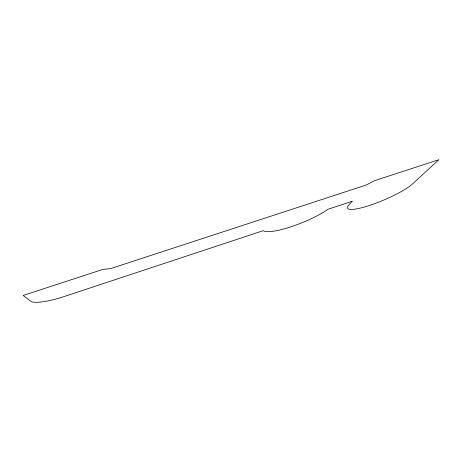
<?xml version="1.0" encoding="UTF-8"?>
<svg xmlns="http://www.w3.org/2000/svg" width="462" height="462" viewBox="0 0 462 462"><rect width="100%" height="100%" fill="white"/><g stroke="black" fill="none" stroke-linecap="round" stroke-linejoin="round"><path stroke-width="0.69" d="M352.136 201.288L348.839 205.018A36.706 6.705 -23 0 0 369.947 205.307A36.706 6.705 -23 0 0 412.583 183.882L438.9 159.685L374.237 180.798L366.279 184.991L110.516 268.641L102.818 269.433L23.1 295.461L31.012 301.334A29.06 6.023 -16.9 0 0 63.23 296.841L263.357 230.648A38.346 7.814 -21.7 0 0 291.222 226.703A38.346 7.814 -21.7 0 0 327.997 209.269L352.136 201.288"/></g></svg>
